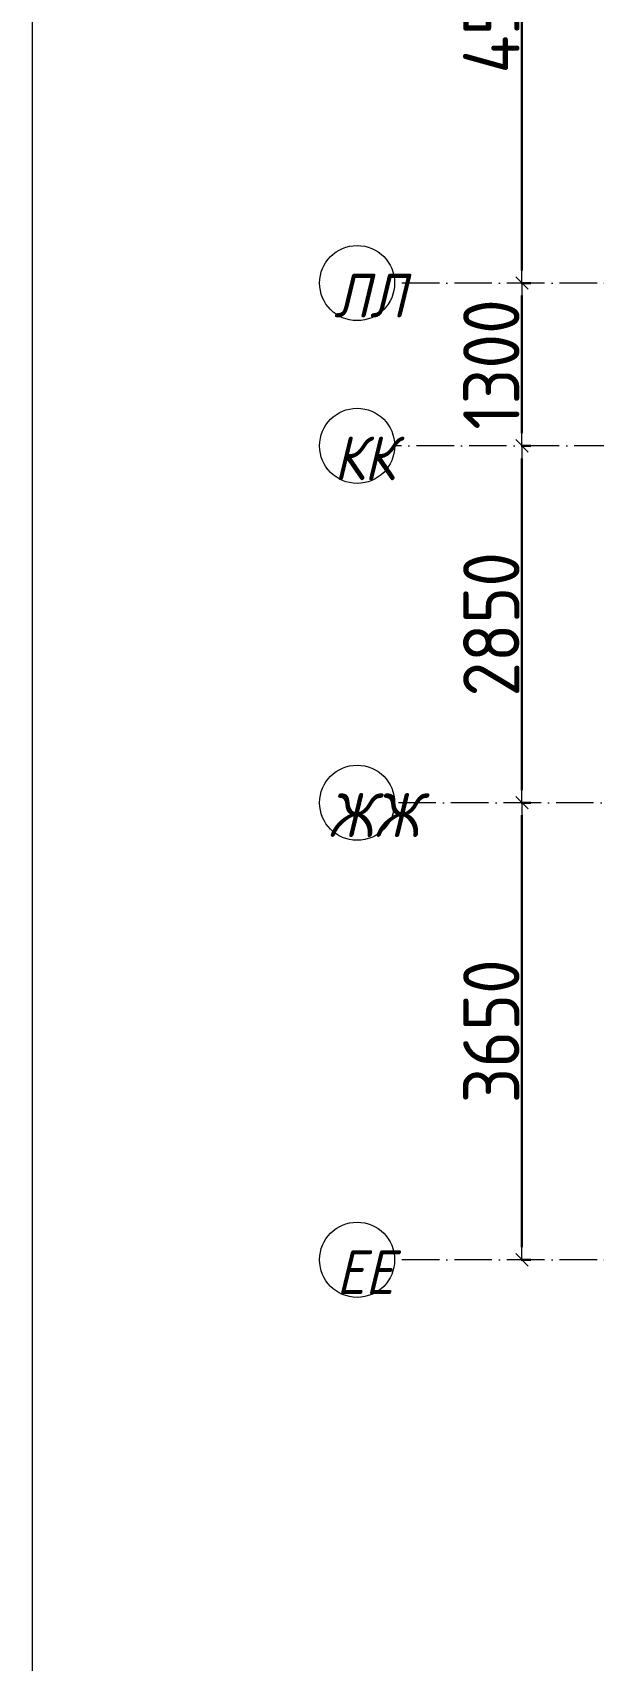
# Model space of a CAD drawing. Header units: millimetres. Extents: x -17017 to 628417, y -109036 to 199237.
# Drawn here: x 509005 to 513487, y 142865 to 155865 of the extents above; entities that cross this region are included whole.
import ezdxf

# ---------------------------------------------------------------- set-up
doc = ezdxf.new("R2010")
doc.units = ezdxf.units.MM
doc.linetypes.add('50_200_ШТРИХ_1Т_ш5_п1_п1_', pattern=[700, 500, -100, 0, -100])
for name, color, linetype, lineweight in [('3.1) ЖБ окна 1.2 м', 102, 'Continuous', 30), ('A-____-____-DIMS', 7, 'Continuous', 9), ('S-GRID-____-IDEN', 7, 'Continuous', 9), ('S-GRID-____-OTLN-1', 7, '50_200_ШТРИХ_1Т_ш5_п1_п1_', 9)]:
    doc.layers.add(name, color=color, linetype=linetype, lineweight=lineweight)
doc.styles.add('ISOCPEUR_I_9', font='isocpeui.ttf', dxfattribs={"width": 0.9, "height": 250})
doc.styles.add('СПДС', font='isocpeur.ttf', dxfattribs={"width": 0.9})
doc.dimstyles.new('Размера А3', dxfattribs={"dimtxt": 200, "dimasz": 100, "dimexe": 70, "dimexo": 100, "dimgap": 20, "dimtad": 1, "dimdec": 0, "dimrnd": 10, "dimzin": 0, "dimdsep": 46, "dimtxsty": 'СПДС', "dimblk": 'ARROWHEAD_6', "dimcen": 1, "dimclrd": 256, "dimclre": 256, "dimclrt": 256, "dimazin": 0, "dimtfac": 1, "dimtdec": 0, "dimtmove": 2, "dimatfit": 3, "dimfxl": 1, "dimtolj": 1, "dimtzin": 0, "dimarcsym": 0})

# ---------------------------------------------------------------- blocks, each defined once
blk = doc.blocks.new('Ось сетки - Круг_Ø6_00__ISO-2_5_0_9K_-25732049-АР1_План отверстий 2 этажа в осях 1-64_Ю-ЯЯ')
at = {"layer": 'S-GRID-____-IDEN'}
blk.add_circle((0, 0), 3, dxfattribs=at)
blk = doc.blocks.new('ARROWHEAD_6')
at = {"color": 0, "linetype": 'Continuous'}
for p, q in [((0, 0), (-1, 0)), ((-0.5, -0.5), (0.5, 0.5))]:
    blk.add_line(p, q, dxfattribs=at)
blk = doc.blocks.new('*D2745')
at = {"layer": 'A-____-____-DIMS', "lineweight": -2, "transparency": 16777216}
for p, q in [((-19249, 517947), (-19173, 517947)), ((-19243, 514397), (-19243, 517847)), ((-19249, 514297), (-19173, 514297))]:
    blk.add_line(p, q, dxfattribs=at)
at = {"layer": 'Defpoints', "color": 0, "transparency": 16777216}
for p in [(-19349, 517947), (-19243, 517947), (-19349, 514297)]:
    blk.add_point(p, dxfattribs=at)
at = {"layer": 'A-____-____-DIMS', "lineweight": -2, "transparency": 16777216, "xscale": 100, "yscale": 100, "zscale": 100}
for p, rotation in [((-19243, 517947), 90), ((-19243, 514297), 270)]:
    blk.add_blockref('ARROWHEAD_6', p, dxfattribs=dict(at, rotation=rotation))
at = {"layer": 'A-____-____-DIMS', "transparency": 16777216, "insert": (-19488, 516122), "char_height": 450, "width": 2.49, "attachment_point": 5, "rotation": 90, "style": 'СПДС'}
blk.add_mtext('\\A1;3650', dxfattribs=at)
blk = doc.blocks.new('*D2746')
at = {"layer": 'A-____-____-DIMS', "lineweight": -2, "transparency": 16777216}
for p, q in [((-19249, 520797), (-19173, 520797)), ((-19243, 518047), (-19243, 520697)), ((-19249, 517947), (-19173, 517947))]:
    blk.add_line(p, q, dxfattribs=at)
at = {"layer": 'Defpoints', "color": 0, "transparency": 16777216}
for p in [(-19349, 520797), (-19243, 520797), (-19349, 517947)]:
    blk.add_point(p, dxfattribs=at)
at = {"layer": 'A-____-____-DIMS', "lineweight": -2, "transparency": 16777216, "xscale": 100, "yscale": 100, "zscale": 100}
for p, rotation in [((-19243, 520797), 90), ((-19243, 517947), 270)]:
    blk.add_blockref('ARROWHEAD_6', p, dxfattribs=dict(at, rotation=rotation))
at = {"layer": 'A-____-____-DIMS', "transparency": 16777216, "insert": (-19488, 519372), "char_height": 450, "width": 2.49, "attachment_point": 5, "rotation": 90, "style": 'СПДС'}
blk.add_mtext('\\A1;2850', dxfattribs=at)
blk = doc.blocks.new('*D2747')
at = {"layer": 'A-____-____-DIMS', "lineweight": -2, "transparency": 16777216}
for p, q in [((-19249, 522097), (-19173, 522097)), ((-19243, 520897), (-19243, 521997)), ((-19249, 520797), (-19173, 520797))]:
    blk.add_line(p, q, dxfattribs=at)
at = {"layer": 'Defpoints', "color": 0, "transparency": 16777216}
for p in [(-19349, 522097), (-19243, 522097), (-19349, 520797)]:
    blk.add_point(p, dxfattribs=at)
at = {"layer": 'A-____-____-DIMS', "lineweight": -2, "transparency": 16777216, "xscale": 100, "yscale": 100, "zscale": 100}
for p, rotation in [((-19243, 522097), 90), ((-19243, 520797), 270)]:
    blk.add_blockref('ARROWHEAD_6', p, dxfattribs=dict(at, rotation=rotation))
at = {"layer": 'A-____-____-DIMS', "transparency": 16777216, "insert": (-19488, 521447), "char_height": 450, "width": 2.3, "attachment_point": 5, "rotation": 90, "style": 'СПДС'}
blk.add_mtext('\\A1;1300', dxfattribs=at)
blk = doc.blocks.new('*D2748')
at = {"layer": 'A-____-____-DIMS', "lineweight": -2, "transparency": 16777216}
for p, q in [((-19249, 526597), (-19173, 526597)), ((-19243, 522197), (-19243, 526497)), ((-19249, 522097), (-19173, 522097))]:
    blk.add_line(p, q, dxfattribs=at)
at = {"layer": 'Defpoints', "color": 0, "transparency": 16777216}
for p in [(-19349, 526597), (-19243, 526597), (-19349, 522097)]:
    blk.add_point(p, dxfattribs=at)
at = {"layer": 'A-____-____-DIMS', "lineweight": -2, "transparency": 16777216, "xscale": 100, "yscale": 100, "zscale": 100}
for p, rotation in [((-19243, 526597), 90), ((-19243, 522097), 270)]:
    blk.add_blockref('ARROWHEAD_6', p, dxfattribs=dict(at, rotation=rotation))
at = {"layer": 'A-____-____-DIMS', "transparency": 16777216, "insert": (-19488, 524347), "char_height": 450, "width": 2.56, "attachment_point": 5, "rotation": 90, "style": 'СПДС'}
blk.add_mtext('\\A1;4500', dxfattribs=at)
blk = doc.blocks.new('2этаж')
at = {"layer": 'S-GRID-____-OTLN-1', "color": 251, "ltscale": 0.6, "true_color": 0x636466}
for p, q in [((88482.7, 522097), (-20260.4, 522097)), ((-4662.3, 520797), (-20260.4, 520797)), ((59888.4, 517947), (-20260.4, 517947)), ((88482.7, 514297), (-20260.4, 514297))]:
    blk.add_line(p, q, dxfattribs=at)
at = {"layer": 'S-GRID-____-IDEN', "xscale": 99.99999999999993, "yscale": 99.99999999999993, "zscale": 99.99999999999993, "rotation": 89.9999999999998}
for p in [(-20560.4, 522097), (-20560.4, 520797), (-20560.4, 517947), (-20560.4, 514297)]:
    blk.add_blockref('Ось сетки - Круг_Ø6_00__ISO-2_5_0_9K_-25732049-АР1_План отверстий 2 этажа в осях 1-64_Ю-ЯЯ', p, dxfattribs=at)
at = {"layer": 'S-GRID-____-IDEN', "char_height": 350, "attachment_point": 1, "style": 'ISOCPEUR_I_9'}
for s, insert, width in [('ЛЛ', (-20745.5, 522173.1), 447.342), ('КК', (-20745.5, 520873.1), 447.342), ('ЖЖ', (-20793.2, 518023.1), 562.785), ('ЕЕ', (-20727.5, 514373.1), 404.05)]:
    blk.add_mtext(s, dxfattribs=dict(at, insert=insert, width=width))
at = {"layer": 'A-____-____-DIMS'}
for base, p1, p2, picture, middle in [((-19243.1, 526597), (-19349.1, 522097), (-19349.1, 526597), '*D2748', (-19488.1, 524347)), ((-19243.1, 522097), (-19349.1, 520797), (-19349.1, 522097), '*D2747', (-19488.1, 521447)), ((-19243.1, 520797), (-19349.1, 517947), (-19349.1, 520797), '*D2746', (-19488.1, 519372)), ((-19243.1, 517947), (-19349.1, 514297), (-19349.1, 517947), '*D2745', (-19488.1, 516122))]:
    dim = blk.add_linear_dim(base=base, p1=p1, p2=p2, angle=90, dimstyle='Размера А3', override={"dimtxt": 450}, dxfattribs=at)
    dim.commit()
    dim.dimension.update_dxf_attribs({"geometry": picture, "text_midpoint": middle})

msp = doc.modelspace()

# ---------------------------------------------------------------- linework, layer by layer
at = {"color": 1, "lineweight": 0}
msp.add_lwpolyline([(509005, 183587), (622241, 183587), (622241, 84759), (509005, 84759)], close=True, dxfattribs=at)

# ---------------------------------------------------------------- block references
at = {"layer": '3.1) ЖБ окна 1.2 м'}
msp.add_blockref('2этаж', (532159, -368232), dxfattribs=at)

doc.saveas('drawing.dxf')
